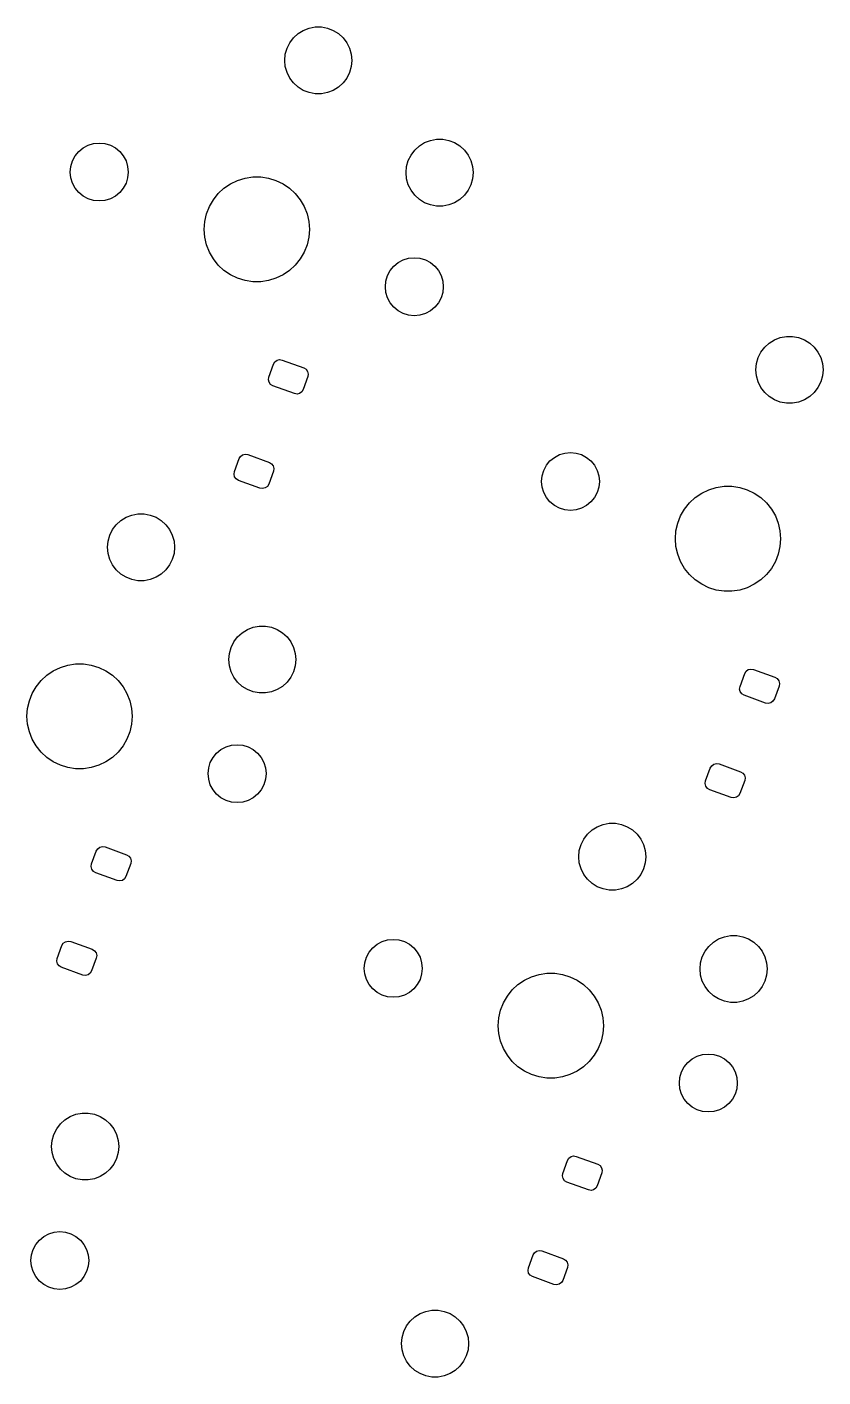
# Model space of a CAD drawing. Extents: x 1.94 to 9.38, y -5.86 to -1.97.
# Drawn here: x 3.675 to 4.703, y -3.794 to -2.05 of the extents above; entities that cross this region are included whole.
import ezdxf

# ---------------------------------------------------------------- set-up
doc = ezdxf.new("R2010")
doc.units = 0
doc.header["$MEASUREMENT"] = 0
doc.layers.add('BLACK', color=7, linetype='CONTINUOUS')

msp = doc.modelspace()

# ---------------------------------------------------------------- linework, layer by layer
at = {"layer": 'BLACK', "linetype": 'CONTINUOUS'}
for p, q in [((4.02526, -2.05894), (4.03205, -2.05473)), ((4.03205, -2.05473), (4.03951, -2.05185)), ((4.03951, -2.05185), (4.04736, -2.05038)), ((4.04736, -2.05038), (4.05535, -2.05038)), ((4.05535, -2.05038), (4.06321, -2.05185)), ((4.06321, -2.05185), (4.07066, -2.05473)), ((4.07066, -2.05473), (4.07746, -2.05894)), ((4.01098, -2.07785), (4.01454, -2.0707)), ((4.01454, -2.0707), (4.01935, -2.06432)), ((4.01935, -2.06432), (4.02526, -2.05894)), ((4.07746, -2.05894), (4.08336, -2.06432)), ((4.08336, -2.06432), (4.08818, -2.0707)), ((4.08818, -2.0707), (4.09174, -2.07785)), ((4.00805, -2.0935), (4.00879, -2.08554)), ((4.00879, -2.08554), (4.01098, -2.07785)), ((4.09174, -2.07785), (4.09393, -2.08554)), ((4.09393, -2.08554), (4.09467, -2.0935)), ((4.00879, -2.10146), (4.00805, -2.0935)), ((4.01098, -2.10914), (4.00879, -2.10146)), ((4.01454, -2.1163), (4.01098, -2.10914)), ((4.09174, -2.10914), (4.08818, -2.1163)), ((4.09393, -2.10146), (4.09174, -2.10914)), ((4.09467, -2.0935), (4.09393, -2.10146)), ((4.01935, -2.12267), (4.01454, -2.1163)), ((4.02526, -2.12806), (4.01935, -2.12267)), ((4.08336, -2.12267), (4.07746, -2.12806)), ((4.08818, -2.1163), (4.08336, -2.12267)), ((4.03205, -2.13227), (4.02526, -2.12806)), ((4.03951, -2.13515), (4.03205, -2.13227)), ((4.04736, -2.13662), (4.03951, -2.13515)), ((4.05535, -2.13662), (4.04736, -2.13662)), ((4.06321, -2.13515), (4.05535, -2.13662)), ((4.07066, -2.13227), (4.06321, -2.13515)), ((4.07746, -2.12806), (4.07066, -2.13227)), ((4.18876, -2.19975), (4.19621, -2.19686)), ((4.19621, -2.19686), (4.20406, -2.19539)), ((4.20406, -2.19539), (4.21206, -2.19539)), ((4.21206, -2.19539), (4.21991, -2.19686)), ((4.21991, -2.19686), (4.22736, -2.19975)), ((3.73734, -2.21694), (3.74199, -2.21127)), ((3.74199, -2.21127), (3.74766, -2.20662)), ((3.74766, -2.20662), (3.75412, -2.20316)), ((3.75412, -2.20316), (3.76114, -2.20103)), ((3.76114, -2.20103), (3.76844, -2.20031)), ((3.76844, -2.20031), (3.77573, -2.20103)), ((3.77573, -2.20103), (3.78275, -2.20316)), ((3.78275, -2.20316), (3.78922, -2.20662)), ((3.78922, -2.20662), (3.79488, -2.21127)), ((3.79488, -2.21127), (3.79953, -2.21694)), ((4.17124, -2.21572), (4.17606, -2.20934)), ((4.17606, -2.20934), (4.18196, -2.20396)), ((4.18196, -2.20396), (4.18876, -2.19975)), ((4.22736, -2.19975), (4.23416, -2.20396)), ((4.23416, -2.20396), (4.24006, -2.20934)), ((4.24006, -2.20934), (4.24488, -2.21572)), ((3.73103, -2.23771), (3.73175, -2.23042)), ((3.73175, -2.23042), (3.73388, -2.2234)), ((3.73388, -2.2234), (3.73734, -2.21694)), ((3.79953, -2.21694), (3.80299, -2.2234)), ((3.80299, -2.2234), (3.80512, -2.23042)), ((3.80512, -2.23042), (3.80584, -2.23771)), ((4.16475, -2.23852), (4.16549, -2.23056)), ((4.16549, -2.23056), (4.16768, -2.22287)), ((4.16768, -2.22287), (4.17124, -2.21572)), ((4.24488, -2.21572), (4.24844, -2.22287)), ((4.24844, -2.22287), (4.25063, -2.23056)), ((4.25063, -2.23056), (4.25137, -2.23852)), ((3.73175, -2.24501), (3.73103, -2.23771)), ((3.73388, -2.25203), (3.73175, -2.24501)), ((3.80512, -2.24501), (3.80299, -2.25203)), ((3.80584, -2.23771), (3.80512, -2.24501)), ((3.93796, -2.25296), (3.9471, -2.24856)), ((3.9471, -2.24856), (3.9568, -2.24556)), ((3.9568, -2.24556), (3.96684, -2.24405)), ((3.96684, -2.24405), (3.97699, -2.24405)), ((3.97699, -2.24405), (3.98703, -2.24556)), ((3.98703, -2.24556), (3.99672, -2.24856)), ((3.99672, -2.24856), (4.00587, -2.25296)), ((4.16549, -2.24647), (4.16475, -2.23852)), ((4.16768, -2.25416), (4.16549, -2.24647)), ((4.25063, -2.24647), (4.24844, -2.25416)), ((4.25137, -2.23852), (4.25063, -2.24647)), ((3.73734, -2.25849), (3.73388, -2.25203)), ((3.74199, -2.26416), (3.73734, -2.25849)), ((3.74766, -2.26881), (3.74199, -2.26416)), ((3.79488, -2.26416), (3.78922, -2.26881)), ((3.79953, -2.25849), (3.79488, -2.26416)), ((3.80299, -2.25203), (3.79953, -2.25849)), ((3.9158, -2.27352), (3.92213, -2.26558)), ((3.92213, -2.26558), (3.92957, -2.25868)), ((3.92957, -2.25868), (3.93796, -2.25296)), ((4.00587, -2.25296), (4.01426, -2.25868)), ((4.01426, -2.25868), (4.0217, -2.26558)), ((4.0217, -2.26558), (4.02803, -2.27352)), ((4.17124, -2.26132), (4.16768, -2.25416)), ((4.17606, -2.26769), (4.17124, -2.26132)), ((4.24488, -2.26132), (4.24006, -2.26769)), ((4.24844, -2.25416), (4.24488, -2.26132)), ((3.75412, -2.27227), (3.74766, -2.26881)), ((3.76114, -2.2744), (3.75412, -2.27227)), ((3.76844, -2.27512), (3.76114, -2.2744)), ((3.77573, -2.2744), (3.76844, -2.27512)), ((3.78275, -2.27227), (3.77573, -2.2744)), ((3.78922, -2.26881), (3.78275, -2.27227)), ((3.90702, -2.29176), (3.91072, -2.28231)), ((3.91072, -2.28231), (3.9158, -2.27352)), ((4.02803, -2.27352), (4.0331, -2.28231)), ((4.0331, -2.28231), (4.03681, -2.29176)), ((4.18196, -2.27308), (4.17606, -2.26769)), ((4.18876, -2.27728), (4.18196, -2.27308)), ((4.19621, -2.28017), (4.18876, -2.27728)), ((4.20406, -2.28164), (4.19621, -2.28017)), ((4.21206, -2.28164), (4.20406, -2.28164)), ((4.21991, -2.28017), (4.21206, -2.28164)), ((4.22736, -2.27728), (4.21991, -2.28017)), ((4.23416, -2.27308), (4.22736, -2.27728)), ((4.24006, -2.26769), (4.23416, -2.27308)), ((3.904, -2.31177), (3.90476, -2.30165)), ((3.90476, -2.30165), (3.90702, -2.29176)), ((4.03681, -2.29176), (4.03907, -2.30165)), ((4.03907, -2.30165), (4.03983, -2.31177)), ((3.90476, -2.3219), (3.904, -2.31177)), ((4.03983, -2.31177), (4.03907, -2.3219)), ((3.90702, -2.33179), (3.90476, -2.3219)), ((3.91072, -2.34124), (3.90702, -2.33179)), ((4.03681, -2.33179), (4.0331, -2.34124)), ((4.03907, -2.3219), (4.03681, -2.33179)), ((3.9158, -2.35003), (3.91072, -2.34124)), ((3.92213, -2.35797), (3.9158, -2.35003)), ((4.02803, -2.35003), (4.0217, -2.35797)), ((4.0331, -2.34124), (4.02803, -2.35003)), ((4.15461, -2.35474), (4.16108, -2.35128)), ((4.16108, -2.35128), (4.16809, -2.34915)), ((4.16809, -2.34915), (4.17539, -2.34843)), ((4.17539, -2.34843), (4.18269, -2.34915)), ((4.18269, -2.34915), (4.1897, -2.35128)), ((4.1897, -2.35128), (4.19617, -2.35474)), ((3.92957, -2.36487), (3.92213, -2.35797)), ((3.93796, -2.37059), (3.92957, -2.36487)), ((3.9471, -2.37499), (3.93796, -2.37059)), ((4.00587, -2.37059), (3.99672, -2.37499)), ((4.01426, -2.36487), (4.00587, -2.37059)), ((4.0217, -2.35797), (4.01426, -2.36487)), ((4.14084, -2.37152), (4.14429, -2.36505)), ((4.14429, -2.36505), (4.14894, -2.35939)), ((4.14894, -2.35939), (4.15461, -2.35474)), ((4.19617, -2.35474), (4.20184, -2.35939)), ((4.20184, -2.35939), (4.20649, -2.36505)), ((4.20649, -2.36505), (4.20994, -2.37152)), ((3.9568, -2.37798), (3.9471, -2.37499)), ((3.96684, -2.3795), (3.9568, -2.37798)), ((3.97699, -2.3795), (3.96684, -2.3795)), ((3.98703, -2.37798), (3.97699, -2.3795)), ((3.99672, -2.37499), (3.98703, -2.37798)), ((4.13799, -2.38583), (4.13871, -2.37854)), ((4.13871, -2.39313), (4.13799, -2.38583)), ((4.13871, -2.37854), (4.14084, -2.37152)), ((4.20994, -2.37152), (4.21207, -2.37854)), ((4.21207, -2.37854), (4.21279, -2.38583)), ((4.21279, -2.38583), (4.21207, -2.39313)), ((4.14084, -2.40015), (4.13871, -2.39313)), ((4.14429, -2.40661), (4.14084, -2.40015)), ((4.20994, -2.40015), (4.20649, -2.40661)), ((4.21207, -2.39313), (4.20994, -2.40015)), ((4.14894, -2.41228), (4.14429, -2.40661)), ((4.15461, -2.41693), (4.14894, -2.41228)), ((4.16108, -2.42039), (4.15461, -2.41693)), ((4.16809, -2.42252), (4.16108, -2.42039)), ((4.17539, -2.42324), (4.16809, -2.42252)), ((4.18269, -2.42252), (4.17539, -2.42324)), ((4.1897, -2.42039), (4.18269, -2.42252)), ((4.19617, -2.41693), (4.1897, -2.42039)), ((4.20184, -2.41228), (4.19617, -2.41693)), ((4.20649, -2.40661), (4.20184, -2.41228)), ((4.62805, -2.46393), (4.63396, -2.45855)), ((4.63396, -2.45855), (4.64075, -2.45434)), ((4.64075, -2.45434), (4.6482, -2.45145)), ((4.6482, -2.45145), (4.65606, -2.44999)), ((4.65606, -2.44999), (4.66405, -2.44999)), ((4.66405, -2.44999), (4.67191, -2.45145)), ((4.67191, -2.45145), (4.67936, -2.45434)), ((4.67936, -2.45434), (4.68615, -2.45855)), ((4.68615, -2.45855), (4.69206, -2.46393)), ((4.61967, -2.47746), (4.62323, -2.47031)), ((4.62323, -2.47031), (4.62805, -2.46393)), ((4.69206, -2.46393), (4.69688, -2.47031)), ((4.69688, -2.47031), (4.70044, -2.47746)), ((3.98746, -2.50249), (3.99352, -2.48584)), ((3.99352, -2.48584), (3.99532, -2.48289)), ((3.99532, -2.48289), (3.9981, -2.48085)), ((3.9981, -2.48085), (4.00146, -2.48002)), ((4.00146, -2.48002), (4.00488, -2.48055)), ((4.00488, -2.48055), (4.03262, -2.49065)), ((4.03262, -2.49065), (4.03558, -2.49244)), ((4.03558, -2.49244), (4.03762, -2.49523)), ((4.61675, -2.49311), (4.61748, -2.48515)), ((4.61748, -2.50107), (4.61675, -2.49311)), ((4.61748, -2.48515), (4.61967, -2.47746)), ((4.70044, -2.47746), (4.70262, -2.48515)), ((4.70262, -2.48515), (4.70336, -2.49311)), ((4.70336, -2.49311), (4.70262, -2.50107)), ((3.98694, -2.50591), (3.98746, -2.50249)), ((3.98776, -2.50927), (3.98694, -2.50591)), ((3.9898, -2.51205), (3.98776, -2.50927)), ((4.03792, -2.502), (4.03186, -2.51865)), ((4.03762, -2.49523), (4.03844, -2.49859)), ((4.03844, -2.49859), (4.03792, -2.502)), ((4.61967, -2.50875), (4.61748, -2.50107)), ((4.62323, -2.51591), (4.61967, -2.50875)), ((4.70044, -2.50875), (4.69688, -2.51591)), ((4.70262, -2.50107), (4.70044, -2.50875)), ((3.99276, -2.51385), (3.9898, -2.51205)), ((4.0205, -2.52394), (3.99276, -2.51385)), ((4.02392, -2.52447), (4.0205, -2.52394)), ((4.02728, -2.52365), (4.02392, -2.52447)), ((4.03007, -2.52161), (4.02728, -2.52365)), ((4.03186, -2.51865), (4.03007, -2.52161)), ((4.62805, -2.52228), (4.62323, -2.51591)), ((4.63396, -2.52767), (4.62805, -2.52228)), ((4.64075, -2.53187), (4.63396, -2.52767)), ((4.68615, -2.52767), (4.67936, -2.53187)), ((4.69206, -2.52228), (4.68615, -2.52767)), ((4.69688, -2.51591), (4.69206, -2.52228)), ((4.6482, -2.53476), (4.64075, -2.53187)), ((4.65606, -2.53623), (4.6482, -2.53476)), ((4.66405, -2.53623), (4.65606, -2.53623)), ((4.67191, -2.53476), (4.66405, -2.53623)), ((4.67936, -2.53187), (4.67191, -2.53476)), ((3.94303, -2.62458), (3.94909, -2.60793)), ((3.94909, -2.60793), (3.95088, -2.60498)), ((3.95088, -2.60498), (3.95367, -2.60293)), ((3.95367, -2.60293), (3.95703, -2.60211)), ((3.95703, -2.60211), (3.96044, -2.60264)), ((3.96044, -2.60264), (3.98819, -2.61273)), ((3.98819, -2.61273), (3.99114, -2.61453)), ((3.99114, -2.61453), (3.99319, -2.61732)), ((4.34603, -2.61654), (4.35069, -2.61088)), ((4.35069, -2.61088), (4.35635, -2.60622)), ((4.35635, -2.60622), (4.36282, -2.60277)), ((4.36282, -2.60277), (4.36984, -2.60064)), ((4.36984, -2.60064), (4.37713, -2.59992)), ((4.37713, -2.59992), (4.38443, -2.60064)), ((4.38443, -2.60064), (4.39145, -2.60277)), ((4.39145, -2.60277), (4.39791, -2.60622)), ((4.39791, -2.60622), (4.40358, -2.61088)), ((4.40358, -2.61088), (4.40823, -2.61654)), ((3.9425, -2.62799), (3.94303, -2.62458)), ((3.94332, -2.63135), (3.9425, -2.62799)), ((3.94537, -2.63414), (3.94332, -2.63135)), ((3.99348, -2.62409), (3.98742, -2.64074)), ((3.99319, -2.61732), (3.99401, -2.62067)), ((3.99401, -2.62067), (3.99348, -2.62409)), ((4.33973, -2.63732), (4.34045, -2.63003)), ((4.34045, -2.63003), (4.34258, -2.62301)), ((4.34258, -2.62301), (4.34603, -2.61654)), ((4.40823, -2.61654), (4.41169, -2.62301)), ((4.41169, -2.62301), (4.41382, -2.63003)), ((4.41382, -2.63003), (4.41453, -2.63732)), ((3.94832, -2.63593), (3.94537, -2.63414)), ((3.97607, -2.64603), (3.94832, -2.63593)), ((3.97949, -2.64656), (3.97607, -2.64603)), ((3.98284, -2.64574), (3.97949, -2.64656)), ((3.98563, -2.64369), (3.98284, -2.64574)), ((3.98742, -2.64074), (3.98563, -2.64369)), ((4.34045, -2.64462), (4.33973, -2.63732)), ((4.34258, -2.65164), (4.34045, -2.64462)), ((4.41382, -2.64462), (4.41169, -2.65164)), ((4.41453, -2.63732), (4.41382, -2.64462)), ((4.54665, -2.65257), (4.5558, -2.64816)), ((4.5558, -2.64816), (4.5655, -2.64517)), ((4.5655, -2.64517), (4.57553, -2.64366)), ((4.57553, -2.64366), (4.58568, -2.64366)), ((4.58568, -2.64366), (4.59572, -2.64517)), ((4.59572, -2.64517), (4.60542, -2.64816)), ((4.60542, -2.64816), (4.61457, -2.65257)), ((4.34603, -2.6581), (4.34258, -2.65164)), ((4.35069, -2.66377), (4.34603, -2.6581)), ((4.35635, -2.66842), (4.35069, -2.66377)), ((4.40358, -2.66377), (4.39791, -2.66842)), ((4.40823, -2.6581), (4.40358, -2.66377)), ((4.41169, -2.65164), (4.40823, -2.6581)), ((4.5245, -2.67313), (4.53082, -2.66519)), ((4.53082, -2.66519), (4.53827, -2.65829)), ((4.53827, -2.65829), (4.54665, -2.65257)), ((4.61457, -2.65257), (4.62295, -2.65829)), ((4.62295, -2.65829), (4.63039, -2.66519)), ((4.63039, -2.66519), (4.63672, -2.67313)), ((3.79635, -2.68787), (3.80314, -2.68366)), ((3.80314, -2.68366), (3.8106, -2.68077)), ((3.8106, -2.68077), (3.81845, -2.6793)), ((3.81845, -2.6793), (3.82644, -2.6793)), ((3.82644, -2.6793), (3.8343, -2.68077)), ((3.8343, -2.68077), (3.84175, -2.68366)), ((3.84175, -2.68366), (3.84855, -2.68787)), ((4.36282, -2.67188), (4.35635, -2.66842)), ((4.36984, -2.67401), (4.36282, -2.67188)), ((4.37713, -2.67472), (4.36984, -2.67401)), ((4.38443, -2.67401), (4.37713, -2.67472)), ((4.39145, -2.67188), (4.38443, -2.67401)), ((4.39791, -2.66842), (4.39145, -2.67188)), ((4.51571, -2.69136), (4.51942, -2.68192)), ((4.51942, -2.68192), (4.5245, -2.67313)), ((4.63672, -2.67313), (4.6418, -2.68192)), ((4.6418, -2.68192), (4.64551, -2.69136)), ((3.78206, -2.70678), (3.78563, -2.69963)), ((3.78563, -2.69963), (3.79044, -2.69325)), ((3.79044, -2.69325), (3.79635, -2.68787)), ((3.84855, -2.68787), (3.85445, -2.69325)), ((3.85445, -2.69325), (3.85927, -2.69963)), ((3.85927, -2.69963), (3.86283, -2.70678)), ((4.5127, -2.71138), (4.51345, -2.70126)), ((4.51345, -2.70126), (4.51571, -2.69136)), ((4.64551, -2.69136), (4.64776, -2.70126)), ((4.64776, -2.70126), (4.64852, -2.71138)), ((3.77914, -2.72243), (3.77988, -2.71447)), ((3.77988, -2.71447), (3.78206, -2.70678)), ((3.86283, -2.70678), (3.86502, -2.71447)), ((3.86502, -2.71447), (3.86575, -2.72243)), ((4.51345, -2.7215), (4.5127, -2.71138)), ((4.64852, -2.71138), (4.64776, -2.7215)), ((3.77988, -2.73038), (3.77914, -2.72243)), ((3.78206, -2.73807), (3.77988, -2.73038)), ((3.86502, -2.73038), (3.86283, -2.73807)), ((3.86575, -2.72243), (3.86502, -2.73038)), ((4.51571, -2.7314), (4.51345, -2.7215)), ((4.51942, -2.74085), (4.51571, -2.7314)), ((4.64551, -2.7314), (4.6418, -2.74085)), ((4.64776, -2.7215), (4.64551, -2.7314)), ((3.78563, -2.74523), (3.78206, -2.73807)), ((3.79044, -2.7516), (3.78563, -2.74523)), ((3.79635, -2.75699), (3.79044, -2.7516)), ((3.85445, -2.7516), (3.84855, -2.75699)), ((3.85927, -2.74523), (3.85445, -2.7516)), ((3.86283, -2.73807), (3.85927, -2.74523)), ((4.5245, -2.74964), (4.51942, -2.74085)), ((4.53082, -2.75758), (4.5245, -2.74964)), ((4.63672, -2.74964), (4.63039, -2.75758)), ((4.6418, -2.74085), (4.63672, -2.74964)), ((3.80314, -2.76119), (3.79635, -2.75699)), ((3.8106, -2.76408), (3.80314, -2.76119)), ((3.81845, -2.76555), (3.8106, -2.76408)), ((3.82644, -2.76555), (3.81845, -2.76555)), ((3.8343, -2.76408), (3.82644, -2.76555)), ((3.84175, -2.76119), (3.8343, -2.76408)), ((3.84855, -2.75699), (3.84175, -2.76119)), ((4.53827, -2.76448), (4.53082, -2.75758)), ((4.54665, -2.7702), (4.53827, -2.76448)), ((4.5558, -2.7746), (4.54665, -2.7702)), ((4.61457, -2.7702), (4.60542, -2.7746)), ((4.62295, -2.76448), (4.61457, -2.7702)), ((4.63039, -2.75758), (4.62295, -2.76448)), ((4.5655, -2.77759), (4.5558, -2.7746)), ((4.57553, -2.77911), (4.5655, -2.77759)), ((4.58568, -2.77911), (4.57553, -2.77911)), ((4.59572, -2.77759), (4.58568, -2.77911)), ((4.60542, -2.7746), (4.59572, -2.77759)), ((3.9673, -2.82579), (3.97515, -2.82432)), ((3.97515, -2.82432), (3.98314, -2.82432)), ((3.98314, -2.82432), (3.991, -2.82579)), ((3.94233, -2.84465), (3.94714, -2.83827)), ((3.94714, -2.83827), (3.95305, -2.83289)), ((3.95305, -2.83289), (3.95985, -2.82868)), ((3.95985, -2.82868), (3.9673, -2.82579)), ((3.991, -2.82579), (3.99845, -2.82868)), ((3.99845, -2.82868), (4.00525, -2.83289)), ((4.00525, -2.83289), (4.01115, -2.83827)), ((4.01115, -2.83827), (4.01597, -2.84465)), ((3.93584, -2.86745), (3.93658, -2.85949)), ((3.93658, -2.85949), (3.93877, -2.8518)), ((3.93877, -2.8518), (3.94233, -2.84465)), ((4.01597, -2.84465), (4.01953, -2.8518)), ((4.01953, -2.8518), (4.02172, -2.85949)), ((4.02172, -2.85949), (4.02246, -2.86745)), ((3.71819, -2.87748), (3.72789, -2.87449)), ((3.72789, -2.87449), (3.73793, -2.87298)), ((3.73793, -2.87298), (3.74808, -2.87298)), ((3.74808, -2.87298), (3.75811, -2.87449)), ((3.75811, -2.87449), (3.76781, -2.87748)), ((3.93658, -2.8754), (3.93584, -2.86745)), ((3.93877, -2.88309), (3.93658, -2.8754)), ((4.02172, -2.8754), (4.01953, -2.88309)), ((4.02246, -2.86745), (4.02172, -2.8754)), ((3.68689, -2.90245), (3.69322, -2.89451)), ((3.69322, -2.89451), (3.70066, -2.88761)), ((3.70066, -2.88761), (3.70905, -2.88189)), ((3.70905, -2.88189), (3.71819, -2.87748)), ((3.76781, -2.87748), (3.77696, -2.88189)), ((3.77696, -2.88189), (3.78535, -2.88761)), ((3.78535, -2.88761), (3.79279, -2.89451)), ((3.79279, -2.89451), (3.79911, -2.90245)), ((3.94233, -2.89024), (3.93877, -2.88309)), ((3.94714, -2.89662), (3.94233, -2.89024)), ((4.01597, -2.89024), (4.01115, -2.89662)), ((4.01953, -2.88309), (4.01597, -2.89024)), ((4.59616, -2.9021), (4.60222, -2.88545)), ((4.60222, -2.88545), (4.60401, -2.8825)), ((4.60401, -2.8825), (4.6068, -2.88045)), ((4.6068, -2.88045), (4.61016, -2.87963)), ((4.61016, -2.87963), (4.61357, -2.88016)), ((4.61357, -2.88016), (4.64132, -2.89026)), ((4.64132, -2.89026), (4.64427, -2.89205)), ((4.64427, -2.89205), (4.64632, -2.89484)), ((3.67811, -2.92068), (3.68181, -2.91124)), ((3.68181, -2.91124), (3.68689, -2.90245)), ((3.79911, -2.90245), (3.80419, -2.91124)), ((3.80419, -2.91124), (3.8079, -2.92068)), ((3.95305, -2.902), (3.94714, -2.89662)), ((3.95985, -2.90621), (3.95305, -2.902)), ((3.9673, -2.9091), (3.95985, -2.90621)), ((3.97515, -2.91057), (3.9673, -2.9091)), ((3.98314, -2.91057), (3.97515, -2.91057)), ((3.991, -2.9091), (3.98314, -2.91057)), ((3.99845, -2.90621), (3.991, -2.9091)), ((4.00525, -2.902), (3.99845, -2.90621)), ((4.01115, -2.89662), (4.00525, -2.902)), ((4.59563, -2.90552), (4.59616, -2.9021)), ((4.59646, -2.90887), (4.59563, -2.90552)), ((4.5985, -2.91166), (4.59646, -2.90887)), ((4.60145, -2.91345), (4.5985, -2.91166)), ((4.64661, -2.90161), (4.64055, -2.91826)), ((4.64632, -2.89484), (4.64714, -2.89819)), ((4.64714, -2.89819), (4.64661, -2.90161)), ((3.67585, -2.93058), (3.67811, -2.92068)), ((3.8079, -2.92068), (3.81016, -2.93058)), ((4.6292, -2.92355), (4.60145, -2.91345)), ((4.63262, -2.92408), (4.6292, -2.92355)), ((4.63597, -2.92326), (4.63262, -2.92408)), ((4.63876, -2.92121), (4.63597, -2.92326)), ((4.64055, -2.91826), (4.63876, -2.92121)), ((3.67509, -2.9407), (3.67585, -2.93058)), ((3.67585, -2.95082), (3.67509, -2.9407)), ((3.81016, -2.93058), (3.81092, -2.9407)), ((3.81092, -2.9407), (3.81016, -2.95082)), ((3.67811, -2.96072), (3.67585, -2.95082)), ((3.68181, -2.97017), (3.67811, -2.96072)), ((3.8079, -2.96072), (3.80419, -2.97017)), ((3.81016, -2.95082), (3.8079, -2.96072)), ((3.68689, -2.97896), (3.68181, -2.97017)), ((3.69322, -2.9869), (3.68689, -2.97896)), ((3.79911, -2.97896), (3.79279, -2.9869)), ((3.80419, -2.97017), (3.79911, -2.97896)), ((3.9257, -2.98366), (3.93217, -2.98021)), ((3.93217, -2.98021), (3.93918, -2.97808)), ((3.93918, -2.97808), (3.94648, -2.97736)), ((3.94648, -2.97736), (3.95378, -2.97808)), ((3.95378, -2.97808), (3.96079, -2.98021)), ((3.96079, -2.98021), (3.96726, -2.98366)), ((3.70066, -2.9938), (3.69322, -2.9869)), ((3.70905, -2.99952), (3.70066, -2.9938)), ((3.78535, -2.9938), (3.77696, -2.99952)), ((3.79279, -2.9869), (3.78535, -2.9938)), ((3.91192, -3.00045), (3.91538, -2.99398)), ((3.91538, -2.99398), (3.92003, -2.98831)), ((3.92003, -2.98831), (3.9257, -2.98366)), ((3.96726, -2.98366), (3.97293, -2.98831)), ((3.97293, -2.98831), (3.97758, -2.99398)), ((3.97758, -2.99398), (3.98103, -3.00045)), ((3.71819, -3.00392), (3.70905, -2.99952)), ((3.72789, -3.00691), (3.71819, -3.00392)), ((3.73793, -3.00843), (3.72789, -3.00691)), ((3.74808, -3.00843), (3.73793, -3.00843)), ((3.75811, -3.00691), (3.74808, -3.00843)), ((3.76781, -3.00392), (3.75811, -3.00691)), ((3.77696, -2.99952), (3.76781, -3.00392)), ((3.90908, -3.01476), (3.9098, -3.00746)), ((3.9098, -3.02206), (3.90908, -3.01476)), ((3.9098, -3.00746), (3.91192, -3.00045)), ((3.98103, -3.00045), (3.98316, -3.00746)), ((3.98316, -3.00746), (3.98388, -3.01476)), ((3.98388, -3.01476), (3.98316, -3.02206)), ((4.55172, -3.02419), (4.55778, -3.00754)), ((4.55778, -3.00754), (4.55958, -3.00458)), ((4.55958, -3.00458), (4.56236, -3.00254)), ((4.56236, -3.00254), (4.56572, -3.00172)), ((4.56572, -3.00172), (4.56914, -3.00224)), ((4.56914, -3.00224), (4.59688, -3.01234)), ((4.59688, -3.01234), (4.59984, -3.01414)), ((4.59984, -3.01414), (4.60188, -3.01692)), ((3.91192, -3.02907), (3.9098, -3.02206)), ((3.91538, -3.03554), (3.91192, -3.02907)), ((3.98103, -3.02907), (3.97758, -3.03554)), ((3.98316, -3.02206), (3.98103, -3.02907)), ((4.5512, -3.0276), (4.55172, -3.02419)), ((4.55202, -3.03096), (4.5512, -3.0276)), ((4.55406, -3.03375), (4.55202, -3.03096)), ((4.55702, -3.03554), (4.55406, -3.03375)), ((4.60218, -3.0237), (4.59612, -3.04035)), ((4.60188, -3.01692), (4.6027, -3.02028)), ((4.6027, -3.02028), (4.60218, -3.0237)), ((3.92003, -3.04121), (3.91538, -3.03554)), ((3.9257, -3.04586), (3.92003, -3.04121)), ((3.93217, -3.04932), (3.9257, -3.04586)), ((3.93918, -3.05144), (3.93217, -3.04932)), ((3.94648, -3.05216), (3.93918, -3.05144)), ((3.95378, -3.05144), (3.94648, -3.05216)), ((3.96079, -3.04932), (3.95378, -3.05144)), ((3.96726, -3.04586), (3.96079, -3.04932)), ((3.97293, -3.04121), (3.96726, -3.04586)), ((3.97758, -3.03554), (3.97293, -3.04121)), ((4.58477, -3.04564), (4.55702, -3.03554)), ((4.58818, -3.04617), (4.58477, -3.04564)), ((4.59154, -3.04534), (4.58818, -3.04617)), ((4.59433, -3.0433), (4.59154, -3.04534)), ((4.59612, -3.04035), (4.59433, -3.0433)), ((4.40505, -3.08748), (4.41184, -3.08327)), ((4.41184, -3.08327), (4.41929, -3.08038)), ((4.41929, -3.08038), (4.42715, -3.07891)), ((4.42715, -3.07891), (4.43514, -3.07891)), ((4.43514, -3.07891), (4.44299, -3.08038)), ((4.44299, -3.08038), (4.45045, -3.08327)), ((4.45045, -3.08327), (4.45724, -3.08748)), ((4.39076, -3.10639), (4.39432, -3.09924)), ((4.39432, -3.09924), (4.39914, -3.09286)), ((4.39914, -3.09286), (4.40505, -3.08748)), ((4.45724, -3.08748), (4.46315, -3.09286)), ((4.46315, -3.09286), (4.46796, -3.09924)), ((4.46796, -3.09924), (4.47153, -3.10639)), ((3.75855, -3.13142), (3.76461, -3.11477)), ((3.76461, -3.11477), (3.76641, -3.11182)), ((3.76641, -3.11182), (3.76919, -3.10977)), ((3.76919, -3.10977), (3.77255, -3.10895)), ((3.77255, -3.10895), (3.77597, -3.10948)), ((3.77597, -3.10948), (3.80371, -3.11958)), ((3.80371, -3.11958), (3.80667, -3.12137)), ((4.38784, -3.12204), (4.38857, -3.11408)), ((4.38857, -3.11408), (4.39076, -3.10639)), ((4.47153, -3.10639), (4.47371, -3.11408)), ((4.47371, -3.11408), (4.47445, -3.12204)), ((3.75803, -3.13484), (3.75855, -3.13142)), ((3.75885, -3.13819), (3.75803, -3.13484)), ((3.76089, -3.14098), (3.75885, -3.13819)), ((3.80901, -3.13093), (3.80295, -3.14758)), ((3.80667, -3.12137), (3.80871, -3.12416)), ((3.80871, -3.12416), (3.80953, -3.12751)), ((3.80953, -3.12751), (3.80901, -3.13093)), ((4.38857, -3.12999), (4.38784, -3.12204)), ((4.39076, -3.13768), (4.38857, -3.12999)), ((4.39432, -3.14483), (4.39076, -3.13768)), ((4.47153, -3.13768), (4.46796, -3.14483)), ((4.47371, -3.12999), (4.47153, -3.13768)), ((4.47445, -3.12204), (4.47371, -3.12999)), ((3.76385, -3.14277), (3.76089, -3.14098)), ((3.79159, -3.15287), (3.76385, -3.14277)), ((3.79501, -3.1534), (3.79159, -3.15287)), ((3.79837, -3.15258), (3.79501, -3.1534)), ((3.80115, -3.15053), (3.79837, -3.15258)), ((3.80295, -3.14758), (3.80115, -3.15053)), ((4.39914, -3.15121), (4.39432, -3.14483)), ((4.40505, -3.1566), (4.39914, -3.15121)), ((4.46315, -3.15121), (4.45724, -3.1566)), ((4.46796, -3.14483), (4.46315, -3.15121)), ((4.41184, -3.1608), (4.40505, -3.1566)), ((4.41929, -3.16369), (4.41184, -3.1608)), ((4.42715, -3.16516), (4.41929, -3.16369)), ((4.43514, -3.16516), (4.42715, -3.16516)), ((4.44299, -3.16369), (4.43514, -3.16516)), ((4.45045, -3.1608), (4.44299, -3.16369)), ((4.45724, -3.1566), (4.45045, -3.1608)), ((4.56854, -3.22829), (4.57599, -3.2254)), ((4.57599, -3.2254), (4.58385, -3.22393)), ((4.58385, -3.22393), (4.59184, -3.22393)), ((4.59184, -3.22393), (4.5997, -3.2254)), ((4.5997, -3.2254), (4.60715, -3.22829)), ((3.71412, -3.25351), (3.72018, -3.23686)), ((3.72018, -3.23686), (3.72197, -3.2339)), ((3.72197, -3.2339), (3.72476, -3.23186)), ((3.72476, -3.23186), (3.72811, -3.23104)), ((3.72811, -3.23104), (3.73153, -3.23156)), ((3.73153, -3.23156), (3.75928, -3.24166)), ((3.75928, -3.24166), (3.76223, -3.24346)), ((4.11712, -3.24547), (4.12177, -3.2398)), ((4.12177, -3.2398), (4.12744, -3.23515)), ((4.12744, -3.23515), (4.13391, -3.2317)), ((4.13391, -3.2317), (4.14092, -3.22957)), ((4.14092, -3.22957), (4.14822, -3.22885)), ((4.14822, -3.22885), (4.15552, -3.22957)), ((4.15552, -3.22957), (4.16253, -3.2317)), ((4.16253, -3.2317), (4.169, -3.23515)), ((4.169, -3.23515), (4.17467, -3.2398)), ((4.17467, -3.2398), (4.17932, -3.24547)), ((4.55102, -3.24426), (4.55584, -3.23788)), ((4.55584, -3.23788), (4.56175, -3.23249)), ((4.56175, -3.23249), (4.56854, -3.22829)), ((4.60715, -3.22829), (4.61394, -3.23249)), ((4.61394, -3.23249), (4.61985, -3.23788)), ((4.61985, -3.23788), (4.62467, -3.24426)), ((3.71359, -3.25692), (3.71412, -3.25351)), ((3.71441, -3.26028), (3.71359, -3.25692)), ((3.71646, -3.26307), (3.71441, -3.26028)), ((3.76457, -3.25302), (3.75851, -3.26966)), ((3.76223, -3.24346), (3.76428, -3.24624)), ((3.76428, -3.24624), (3.7651, -3.2496)), ((3.7651, -3.2496), (3.76457, -3.25302)), ((4.11082, -3.26625), (4.11154, -3.25895)), ((4.11154, -3.25895), (4.11367, -3.25194)), ((4.11367, -3.25194), (4.11712, -3.24547)), ((4.17932, -3.24547), (4.18278, -3.25194)), ((4.18278, -3.25194), (4.1849, -3.25895)), ((4.1849, -3.25895), (4.18562, -3.26625)), ((4.54454, -3.26705), (4.54528, -3.2591)), ((4.54528, -3.2591), (4.54746, -3.25141)), ((4.54746, -3.25141), (4.55102, -3.24426)), ((4.62467, -3.24426), (4.62823, -3.25141)), ((4.62823, -3.25141), (4.63041, -3.2591)), ((4.63041, -3.2591), (4.63115, -3.26705)), ((3.71941, -3.26486), (3.71646, -3.26307)), ((3.74716, -3.27496), (3.71941, -3.26486)), ((3.75057, -3.27548), (3.74716, -3.27496)), ((3.75393, -3.27466), (3.75057, -3.27548)), ((3.75672, -3.27262), (3.75393, -3.27466)), ((3.75851, -3.26966), (3.75672, -3.27262)), ((4.11154, -3.27355), (4.11082, -3.26625)), ((4.11367, -3.28056), (4.11154, -3.27355)), ((4.1849, -3.27355), (4.18278, -3.28056)), ((4.18562, -3.26625), (4.1849, -3.27355)), ((4.31774, -3.2815), (4.32689, -3.27709)), ((4.32689, -3.27709), (4.33659, -3.2741)), ((4.33659, -3.2741), (4.34662, -3.27259)), ((4.34662, -3.27259), (4.35677, -3.27259)), ((4.35677, -3.27259), (4.36681, -3.2741)), ((4.36681, -3.2741), (4.37651, -3.27709)), ((4.37651, -3.27709), (4.38565, -3.2815)), ((4.54528, -3.27501), (4.54454, -3.26705)), ((4.54746, -3.2827), (4.54528, -3.27501)), ((4.63041, -3.27501), (4.62823, -3.2827)), ((4.63115, -3.26705), (4.63041, -3.27501)), ((4.11712, -3.28703), (4.11367, -3.28056)), ((4.12177, -3.2927), (4.11712, -3.28703)), ((4.12744, -3.29735), (4.12177, -3.2927)), ((4.17467, -3.2927), (4.169, -3.29735)), ((4.17932, -3.28703), (4.17467, -3.2927)), ((4.18278, -3.28056), (4.17932, -3.28703)), ((4.29559, -3.30205), (4.30191, -3.29412)), ((4.30191, -3.29412), (4.30935, -3.28721)), ((4.30935, -3.28721), (4.31774, -3.2815)), ((4.38565, -3.2815), (4.39404, -3.28721)), ((4.39404, -3.28721), (4.40148, -3.29412)), ((4.40148, -3.29412), (4.40781, -3.30205)), ((4.55102, -3.28985), (4.54746, -3.2827)), ((4.55584, -3.29623), (4.55102, -3.28985)), ((4.62467, -3.28985), (4.61985, -3.29623)), ((4.62823, -3.2827), (4.62467, -3.28985)), ((4.13391, -3.30081), (4.12744, -3.29735)), ((4.14092, -3.30293), (4.13391, -3.30081)), ((4.14822, -3.30365), (4.14092, -3.30293)), ((4.15552, -3.30293), (4.14822, -3.30365)), ((4.16253, -3.30081), (4.15552, -3.30293)), ((4.169, -3.29735), (4.16253, -3.30081)), ((4.2868, -3.32029), (4.29051, -3.31084)), ((4.29051, -3.31084), (4.29559, -3.30205)), ((4.40781, -3.30205), (4.41289, -3.31084)), ((4.41289, -3.31084), (4.41659, -3.32029)), ((4.56175, -3.30161), (4.55584, -3.29623)), ((4.56854, -3.30582), (4.56175, -3.30161)), ((4.57599, -3.30871), (4.56854, -3.30582)), ((4.58385, -3.31018), (4.57599, -3.30871)), ((4.59184, -3.31018), (4.58385, -3.31018)), ((4.5997, -3.30871), (4.59184, -3.31018)), ((4.60715, -3.30582), (4.5997, -3.30871)), ((4.61394, -3.30161), (4.60715, -3.30582)), ((4.61985, -3.29623), (4.61394, -3.30161)), ((4.28378, -3.34031), (4.28454, -3.33019)), ((4.28454, -3.33019), (4.2868, -3.32029)), ((4.41659, -3.32029), (4.41885, -3.33019)), ((4.41885, -3.33019), (4.41961, -3.34031)), ((4.28454, -3.35043), (4.28378, -3.34031)), ((4.41961, -3.34031), (4.41885, -3.35043)), ((4.2868, -3.36033), (4.28454, -3.35043)), ((4.29051, -3.36978), (4.2868, -3.36033)), ((4.41659, -3.36033), (4.41289, -3.36978)), ((4.41885, -3.35043), (4.41659, -3.36033)), ((4.29559, -3.37857), (4.29051, -3.36978)), ((4.30191, -3.3865), (4.29559, -3.37857)), ((4.40781, -3.37857), (4.40148, -3.3865)), ((4.41289, -3.36978), (4.40781, -3.37857)), ((4.5344, -3.38327), (4.54086, -3.37982)), ((4.54086, -3.37982), (4.54788, -3.37769)), ((4.54788, -3.37769), (4.55517, -3.37697)), ((4.55517, -3.37697), (4.56247, -3.37769)), ((4.56247, -3.37769), (4.56949, -3.37982)), ((4.56949, -3.37982), (4.57595, -3.38327)), ((4.30935, -3.39341), (4.30191, -3.3865)), ((4.31774, -3.39913), (4.30935, -3.39341)), ((4.32689, -3.40353), (4.31774, -3.39913)), ((4.38565, -3.39913), (4.37651, -3.40353)), ((4.39404, -3.39341), (4.38565, -3.39913)), ((4.40148, -3.3865), (4.39404, -3.39341)), ((4.51849, -3.40707), (4.52062, -3.40006)), ((4.52062, -3.40006), (4.52408, -3.39359)), ((4.52408, -3.39359), (4.52873, -3.38792)), ((4.52873, -3.38792), (4.5344, -3.38327)), ((4.57595, -3.38327), (4.58162, -3.38792)), ((4.58162, -3.38792), (4.58627, -3.39359)), ((4.58627, -3.39359), (4.58973, -3.40006)), ((4.58973, -3.40006), (4.59186, -3.40707)), ((4.33659, -3.40652), (4.32689, -3.40353)), ((4.34662, -3.40803), (4.33659, -3.40652)), ((4.35677, -3.40803), (4.34662, -3.40803)), ((4.36681, -3.40652), (4.35677, -3.40803)), ((4.37651, -3.40353), (4.36681, -3.40652)), ((4.51777, -3.41437), (4.51849, -3.40707)), ((4.51849, -3.42167), (4.51777, -3.41437)), ((4.59186, -3.40707), (4.59258, -3.41437)), ((4.59258, -3.41437), (4.59186, -3.42167)), ((4.52062, -3.42868), (4.51849, -3.42167)), ((4.52408, -3.43515), (4.52062, -3.42868)), ((4.58973, -3.42868), (4.58627, -3.43515)), ((4.59186, -3.42167), (4.58973, -3.42868)), ((4.52873, -3.44082), (4.52408, -3.43515)), ((4.5344, -3.44547), (4.52873, -3.44082)), ((4.54086, -3.44892), (4.5344, -3.44547)), ((4.54788, -3.45105), (4.54086, -3.44892)), ((4.55517, -3.45177), (4.54788, -3.45105)), ((4.56247, -3.45105), (4.55517, -3.45177)), ((4.56949, -3.44892), (4.56247, -3.45105)), ((4.57595, -3.44547), (4.56949, -3.44892)), ((4.58162, -3.44082), (4.57595, -3.44547)), ((4.58627, -3.43515), (4.58162, -3.44082)), ((3.71342, -3.47357), (3.71823, -3.4672)), ((3.71823, -3.4672), (3.72414, -3.46181)), ((3.72414, -3.46181), (3.73093, -3.45761)), ((3.73093, -3.45761), (3.73839, -3.45472)), ((3.73839, -3.45472), (3.74624, -3.45325)), ((3.74624, -3.45325), (3.75423, -3.45325)), ((3.75423, -3.45325), (3.76209, -3.45472)), ((3.76209, -3.45472), (3.76954, -3.45761)), ((3.76954, -3.45761), (3.77634, -3.46181)), ((3.77634, -3.46181), (3.78224, -3.4672)), ((3.78224, -3.4672), (3.78706, -3.47357)), ((3.70767, -3.48842), (3.70986, -3.48073)), ((3.70986, -3.48073), (3.71342, -3.47357)), ((3.78706, -3.47357), (3.79062, -3.48073)), ((3.79062, -3.48073), (3.79281, -3.48842)), ((3.70693, -3.49637), (3.70767, -3.48842)), ((3.70767, -3.50433), (3.70693, -3.49637)), ((3.70986, -3.51202), (3.70767, -3.50433)), ((3.79281, -3.50433), (3.79062, -3.51202)), ((3.79281, -3.48842), (3.79354, -3.49637)), ((3.79354, -3.49637), (3.79281, -3.50433)), ((3.71342, -3.51917), (3.70986, -3.51202)), ((3.71823, -3.52555), (3.71342, -3.51917)), ((3.78706, -3.51917), (3.78224, -3.52555)), ((3.79062, -3.51202), (3.78706, -3.51917)), ((4.36725, -3.53103), (4.37331, -3.51438)), ((4.37331, -3.51438), (4.3751, -3.51143)), ((4.3751, -3.51143), (4.37789, -3.50938)), ((4.37789, -3.50938), (4.38125, -3.50856)), ((4.38125, -3.50856), (4.38466, -3.50909)), ((4.38466, -3.50909), (4.41241, -3.51919)), ((4.41241, -3.51919), (4.41536, -3.52098)), ((4.41536, -3.52098), (4.41741, -3.52377)), ((3.72414, -3.53093), (3.71823, -3.52555)), ((3.73093, -3.53514), (3.72414, -3.53093)), ((3.73839, -3.53803), (3.73093, -3.53514)), ((3.74624, -3.5395), (3.73839, -3.53803)), ((3.75423, -3.5395), (3.74624, -3.5395)), ((3.76209, -3.53803), (3.75423, -3.5395)), ((3.76954, -3.53514), (3.76209, -3.53803)), ((3.77634, -3.53093), (3.76954, -3.53514)), ((3.78224, -3.52555), (3.77634, -3.53093)), ((4.36672, -3.53444), (4.36725, -3.53103)), ((4.36754, -3.5378), (4.36672, -3.53444)), ((4.36959, -3.54059), (4.36754, -3.5378)), ((4.4177, -3.53054), (4.41164, -3.54719)), ((4.41741, -3.52377), (4.41823, -3.52712)), ((4.41823, -3.52712), (4.4177, -3.53054)), ((4.37254, -3.54238), (4.36959, -3.54059)), ((4.40029, -3.55248), (4.37254, -3.54238)), ((4.40371, -3.55301), (4.40029, -3.55248)), ((4.40706, -3.55219), (4.40371, -3.55301)), ((4.40985, -3.55014), (4.40706, -3.55219)), ((4.41164, -3.54719), (4.40985, -3.55014)), ((3.69679, -3.61259), (3.70325, -3.60914)), ((3.70325, -3.60914), (3.71027, -3.60701)), ((3.71027, -3.60701), (3.71757, -3.60629)), ((3.71757, -3.60629), (3.72486, -3.60701)), ((3.72486, -3.60701), (3.73188, -3.60914)), ((3.73188, -3.60914), (3.73835, -3.61259)), ((3.68301, -3.62938), (3.68647, -3.62291)), ((3.68647, -3.62291), (3.69112, -3.61724)), ((3.69112, -3.61724), (3.69679, -3.61259)), ((3.73835, -3.61259), (3.74401, -3.61724)), ((3.74401, -3.61724), (3.74867, -3.62291)), ((3.74867, -3.62291), (3.75212, -3.62938)), ((3.68017, -3.64369), (3.68088, -3.63639)), ((3.68088, -3.65099), (3.68017, -3.64369)), ((3.68088, -3.63639), (3.68301, -3.62938)), ((3.75212, -3.62938), (3.75425, -3.63639)), ((3.75425, -3.63639), (3.75497, -3.64369)), ((3.75497, -3.64369), (3.75425, -3.65099)), ((4.32281, -3.65311), (4.32887, -3.63647)), ((4.32887, -3.63647), (4.33067, -3.63351)), ((4.33067, -3.63351), (4.33345, -3.63147)), ((4.33345, -3.63147), (4.33681, -3.63065)), ((4.33681, -3.63065), (4.34023, -3.63117)), ((4.34023, -3.63117), (4.36797, -3.64127)), ((4.36797, -3.64127), (4.37093, -3.64306)), ((4.37093, -3.64306), (4.37297, -3.64585)), ((3.68301, -3.658), (3.68088, -3.65099)), ((3.68647, -3.66447), (3.68301, -3.658)), ((3.75212, -3.658), (3.74867, -3.66447)), ((3.75425, -3.65099), (3.75212, -3.658)), ((4.32229, -3.65653), (4.32281, -3.65311)), ((4.32311, -3.65989), (4.32229, -3.65653)), ((4.32515, -3.66268), (4.32311, -3.65989)), ((4.37327, -3.65263), (4.36721, -3.66927)), ((4.37297, -3.64585), (4.37379, -3.64921)), ((4.37379, -3.64921), (4.37327, -3.65263)), ((3.69112, -3.67014), (3.68647, -3.66447)), ((3.69679, -3.67479), (3.69112, -3.67014)), ((3.70325, -3.67824), (3.69679, -3.67479)), ((3.71027, -3.68037), (3.70325, -3.67824)), ((3.73188, -3.67824), (3.72486, -3.68037)), ((3.73835, -3.67479), (3.73188, -3.67824)), ((3.74401, -3.67014), (3.73835, -3.67479)), ((3.74867, -3.66447), (3.74401, -3.67014)), ((4.32811, -3.66447), (4.32515, -3.66268)), ((4.35585, -3.67457), (4.32811, -3.66447)), ((4.35927, -3.67509), (4.35585, -3.67457)), ((4.36263, -3.67427), (4.35927, -3.67509)), ((4.36541, -3.67223), (4.36263, -3.67427)), ((4.36721, -3.66927), (4.36541, -3.67223)), ((3.71757, -3.68109), (3.71027, -3.68037)), ((3.72486, -3.68037), (3.71757, -3.68109)), ((4.17613, -3.7164), (4.18293, -3.7122)), ((4.18293, -3.7122), (4.19038, -3.70931)), ((4.19038, -3.70931), (4.19824, -3.70784)), ((4.19824, -3.70784), (4.20623, -3.70784)), ((4.20623, -3.70784), (4.21408, -3.70931)), ((4.21408, -3.70931), (4.22154, -3.7122)), ((4.22154, -3.7122), (4.22833, -3.7164)), ((4.16185, -3.73532), (4.16541, -3.72817)), ((4.16541, -3.72817), (4.17023, -3.72179)), ((4.17023, -3.72179), (4.17613, -3.7164)), ((4.22833, -3.7164), (4.23424, -3.72179)), ((4.23424, -3.72179), (4.23905, -3.72817)), ((4.23905, -3.72817), (4.24261, -3.73532)), ((4.15893, -3.75096), (4.15966, -3.74301)), ((4.15966, -3.74301), (4.16185, -3.73532)), ((4.24261, -3.73532), (4.2448, -3.74301)), ((4.2448, -3.74301), (4.24554, -3.75096)), ((4.15966, -3.75892), (4.15893, -3.75096)), ((4.16185, -3.76661), (4.15966, -3.75892)), ((4.2448, -3.75892), (4.24261, -3.76661)), ((4.24554, -3.75096), (4.2448, -3.75892)), ((4.16541, -3.77376), (4.16185, -3.76661)), ((4.17023, -3.78014), (4.16541, -3.77376)), ((4.17613, -3.78552), (4.17023, -3.78014)), ((4.23424, -3.78014), (4.22833, -3.78552)), ((4.23905, -3.77376), (4.23424, -3.78014)), ((4.24261, -3.76661), (4.23905, -3.77376)), ((4.18293, -3.78973), (4.17613, -3.78552)), ((4.19038, -3.79262), (4.18293, -3.78973)), ((4.19824, -3.79409), (4.19038, -3.79262)), ((4.20623, -3.79409), (4.19824, -3.79409)), ((4.21408, -3.79262), (4.20623, -3.79409)), ((4.22154, -3.78973), (4.21408, -3.79262)), ((4.22833, -3.78552), (4.22154, -3.78973))]:
    msp.add_line(p, q, dxfattribs=at)

doc.saveas('drawing.dxf')
